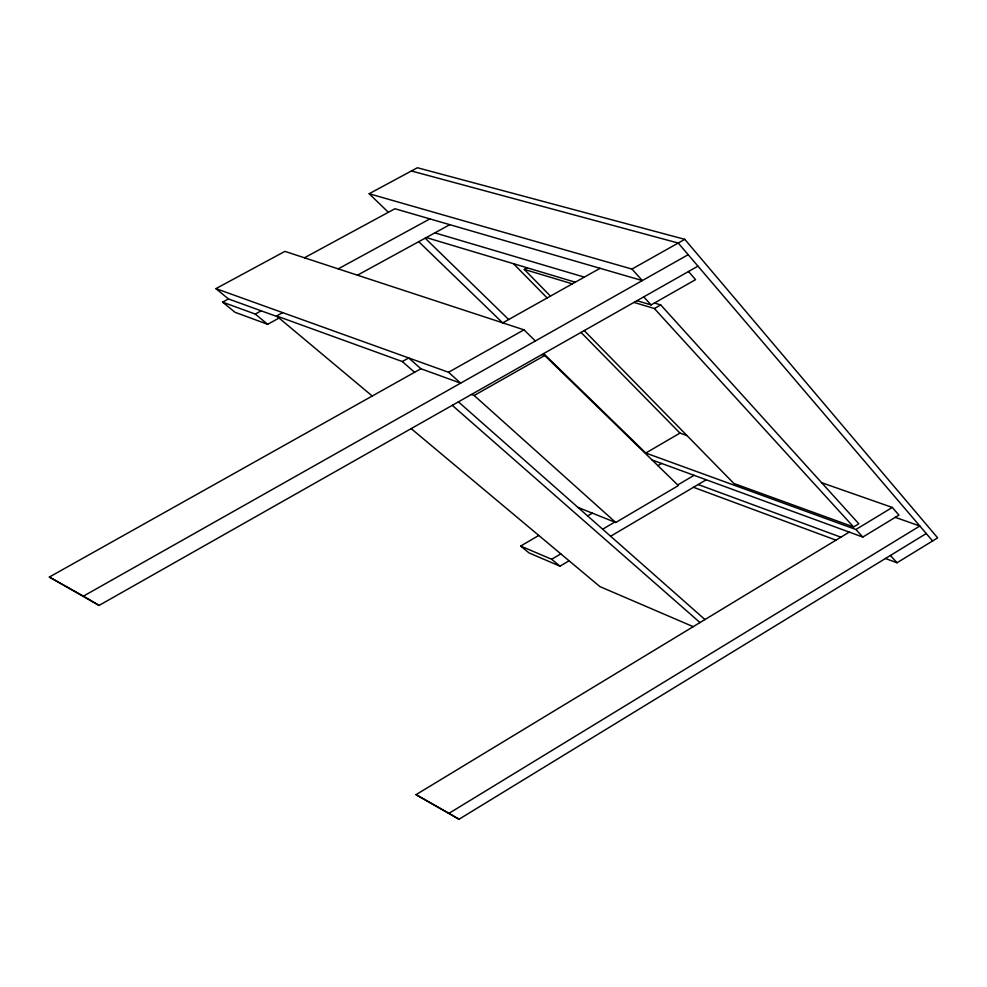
<?xml version="1.0" encoding="UTF-8"?>
<svg xmlns="http://www.w3.org/2000/svg" width="987" height="987" viewBox="0 0 987 987"><rect width="100%" height="100%" fill="white"/><g stroke="black" fill="none" stroke-linecap="round" stroke-linejoin="round"><path stroke-width="1.48" d="M885.45 558.494L896.998 562.775L937.65 537.866L684.793 239.335L417.402 167.741L369.163 193.736L388.36 212.291M849.264 532.104L416.02 794.658L448.986 813.325L919.835 526.022L895.271 517.336M416.02 794.658L458.992 819.259L926.25 533.548M584.205 330.596L733.909 483.494L853.595 526.959L858.826 523.789L660.735 304.921L654.406 303.034M543.652 353.58L645.782 453.045L855.914 529.501L892.297 507.441L898.935 515.115L862.811 537.064L652.074 459.967M538.791 535.435L520.655 546.058L529.057 552.93L559.974 566.168L569.08 560.789M610.62 536.249L706.223 479.781M520.655 546.058L551.647 559.271L560.813 553.867M602.65 529.217L614.728 522.086M677.748 484.95L694.071 475.339M578 507.441L615.752 522.493L678.377 485.579L544.725 355.493L541.925 354.555M657.897 465.642L661.611 463.458M587.61 515.93L592.336 513.166M645.782 453.045L679.969 433.096L686.952 435.538M636.997 300.702L651.075 304.921L695.551 279.654L688.519 271.511M633.987 302.404L654.381 308.536L660.735 304.921M535.361 340.971L523.974 329.831L284.898 251.377L215.931 288.623L448.53 372.272L460.645 383.153L420.906 368.743L49.35 577.05L99.058 605.426L697.969 266.157M471.441 394.479L474.167 395.479L544.725 355.493M49.35 577.05L83.426 596.136L688.173 254.695M448.53 372.272L523.974 329.831M369.163 193.736L631.951 269.069L684.793 239.335M282.677 312.632L276.594 315.963L402.289 361.526L408.692 357.948L420.906 368.743M502.728 322.86L600.059 268.304M550.438 296.112L524.294 269.402L527.194 267.798M277.52 316.741L228.466 298.95L222.593 302.133L235.005 312.287L267.65 324.304L279.087 318.048M357.467 275.188L449.825 224.678M222.593 302.133L255.275 314.076L261.234 310.831M338.208 268.871L429.9 218.892M304.428 257.78L394.923 208.738L642.327 280.579L631.951 269.069M411.406 170.973L678.217 243.036L932.592 540.962M434.872 232.858L584.304 277.125M426.285 237.559L575.261 282.196M524.294 269.402L572.312 283.849M821.628 482.692L892.297 507.441M698.191 484.531L840.875 537.187M693.503 487.294L835.989 540.148M693.219 626.671L599.899 586.586L411.172 428.617M83.426 596.136L99.058 605.426M448.986 813.325L458.992 819.259M215.931 288.623L228.466 298.95M255.275 314.076L267.65 324.304M551.647 559.271L559.974 566.168M276.594 315.963L372.235 396.021M402.289 361.526L414.577 372.284M452.268 405.336L700.005 622.563M458.412 401.857L704.965 619.552M474.167 395.479L615.752 522.493M418.735 241.679L502.63 322.823M425.15 238.175L508.687 319.529M513.462 263.677L547.156 297.951M581.022 332.409L679.969 433.096M643.746 296.877L651.075 304.921M654.381 308.536L853.595 526.959M855.914 529.501L862.811 537.064M890.397 555.459L896.998 562.775"/></g></svg>
